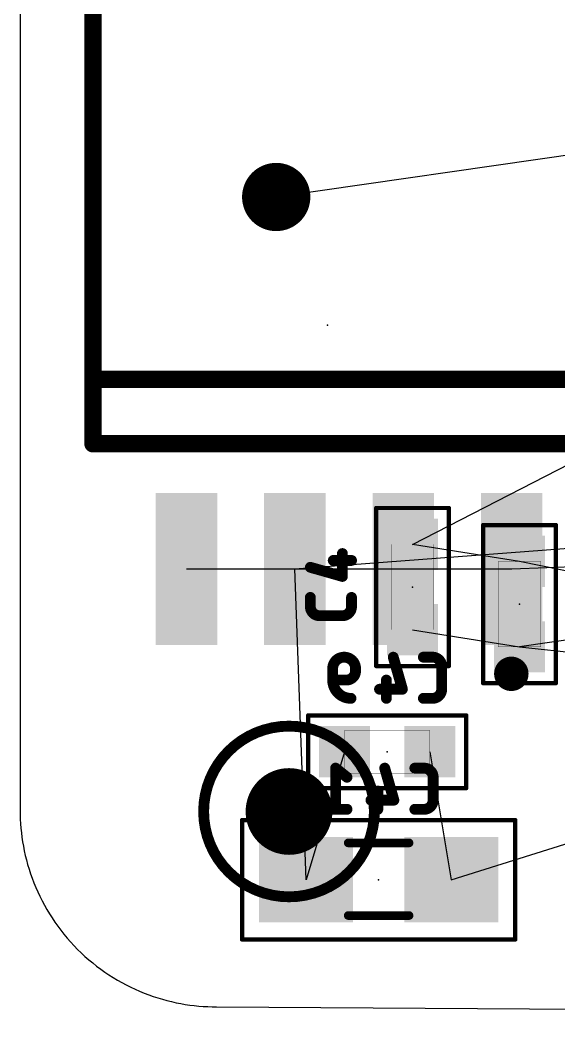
# Model space of a CAD drawing. Extents: x -4.1 to 63.7, y 0.3 to 51.7.
# Drawn here: x 2.3 to 8.61, y 0.31 to 12.07 of the extents above; entities that cross this region are included whole.
import ezdxf

# ---------------------------------------------------------------- set-up
doc = ezdxf.new("R2010")
doc.units = 0
for name, color, linetype in [('1', 12, 'CONTINUOUS'), ('16', 132, 'CONTINUOUS'), ('19', 6, 'CONTINUOUS'), ('20', 141, 'CONTINUOUS'), ('23', 53, 'CONTINUOUS'), ('24', 53, 'CONTINUOUS'), ('25', 253, 'CONTINUOUS'), ('26', 253, 'CONTINUOUS'), ('39', 12, 'CONTINUOUS'), ('40', 132, 'CONTINUOUS'), ('41', 12, 'CONTINUOUS'), ('51', 253, 'CONTINUOUS'), ('52', 253, 'CONTINUOUS')]:
    doc.layers.add(name, color=color, linetype=linetype)

# ---------------------------------------------------------------- blocks, each defined once
blk = doc.blocks.new('RECT')
blk.add_solid([(-0.5, -0.5), (0.5, -0.5), (-0.5, 0.5), (0.5, 0.5)])
blk = doc.blocks.new('PIE')
at = {"const_width": 0.5}
blk.add_lwpolyline([(0, -0.25, 1), (0, 0.25, 1), (0, -0.25)], format="xyb", dxfattribs=at)

msp = doc.modelspace()

# ---------------------------------------------------------------- linework, layer by layer
at = {"layer": '19'}
for p, q in [((5.3, 10), (16.4, 11.6)), ((6.897, 5.93), (14.1497, 9.6599)), ((5.519, 5.642), (21.2038, 6.8314)), ((7.35, 2), (20.4967, 6.1243)), ((8.059, 5.642), (20.4967, 6.1243)), ((17.6852, 6.1243), (8.15, 4.73)), ((8.15, 5.73), (6.897, 5.93)), ((17.577, 3.808), (8.15, 5.73)), ((4.249, 5.642), (6.789, 5.642)), ((5.65, 2), (5.519, 5.642)), ((6.789, 5.642), (8.059, 5.642)), ((6.897, 4.93), (8.15, 4.73)), ((8.15, 4.73), (16.577, 3.808)), ((6.1, 3.5), (5.65, 2)), ((7.1, 3.5), (7.35, 2))]:
    msp.add_line(p, q, dxfattribs=at)
at = {"layer": '20'}
for p, q in [((2.3, 38.1543), (2.3, 2.8109)), ((2.3, 2.8109), (2.3006, 2.7598)), ((2.3006, 2.7598), (2.3023, 2.7083)), ((2.3023, 2.7083), (2.3052, 2.6565)), ((2.3052, 2.6565), (2.3093, 2.6042)), ((2.3093, 2.6042), (2.3147, 2.5516)), ((2.3147, 2.5516), (2.3213, 2.4988)), ((2.3213, 2.4988), (2.3292, 2.4457)), ((2.3292, 2.4457), (2.3384, 2.3924)), ((2.3384, 2.3924), (2.349, 2.3389)), ((2.349, 2.3389), (2.3609, 2.2853)), ((2.3609, 2.2853), (2.3741, 2.2317)), ((2.3741, 2.2317), (2.3888, 2.178)), ((2.3888, 2.178), (2.4048, 2.1244)), ((2.4048, 2.1244), (2.4223, 2.0709)), ((2.4223, 2.0709), (2.4412, 2.0175)), ((2.4412, 2.0175), (2.4615, 1.9643)), ((2.4615, 1.9643), (2.4832, 1.9113)), ((2.4832, 1.9113), (2.5064, 1.8587)), ((2.5064, 1.8587), (2.531, 1.8064)), ((2.531, 1.8064), (2.557, 1.7545)), ((2.557, 1.7545), (2.5844, 1.7031)), ((2.5844, 1.7031), (2.6132, 1.6522)), ((2.6132, 1.6522), (2.6434, 1.6019)), ((2.6434, 1.6019), (2.6749, 1.5523)), ((2.6749, 1.5523), (2.7078, 1.5033)), ((2.7078, 1.5033), (2.7421, 1.4551)), ((2.7421, 1.4551), (2.7776, 1.4077)), ((2.7776, 1.4077), (2.8144, 1.3612)), ((2.8144, 1.3612), (2.8524, 1.3155)), ((2.8524, 1.3155), (2.8917, 1.2709)), ((2.8917, 1.2709), (2.9321, 1.2272)), ((2.9321, 1.2272), (2.9737, 1.1845)), ((2.9737, 1.1845), (3.0163, 1.143)), ((3.0163, 1.143), (3.06, 1.1026)), ((3.06, 1.1026), (3.1047, 1.0633)), ((3.1047, 1.0633), (3.1503, 1.0253)), ((3.1503, 1.0253), (3.1969, 0.9885)), ((3.1969, 0.9885), (3.2443, 0.9529)), ((3.2443, 0.9529), (3.2925, 0.9187)), ((3.2925, 0.9187), (3.3414, 0.8858)), ((3.3414, 0.8858), (3.3911, 0.8542)), ((3.3911, 0.8542), (3.4414, 0.824)), ((3.4414, 0.824), (3.4922, 0.7952)), ((3.4922, 0.7952), (3.5436, 0.7678)), ((3.5436, 0.7678), (3.5955, 0.7418)), ((3.5955, 0.7418), (3.6478, 0.7173)), ((3.6478, 0.7173), (3.7004, 0.6941)), ((3.7004, 0.6941), (3.7534, 0.6724)), ((3.7534, 0.6724), (3.8066, 0.6521)), ((3.8066, 0.6521), (3.86, 0.6332)), ((3.86, 0.6332), (3.9135, 0.6157)), ((3.9135, 0.6157), (3.9671, 0.5997)), ((3.9671, 0.5997), (4.0208, 0.585)), ((4.0208, 0.585), (4.0744, 0.5717)), ((4.0744, 0.5717), (4.128, 0.5598)), ((4.128, 0.5598), (4.1815, 0.5493)), ((4.1815, 0.5493), (4.2348, 0.5401)), ((4.2348, 0.5401), (4.2879, 0.5322)), ((4.2879, 0.5322), (4.3408, 0.5255)), ((4.3408, 0.5255), (4.3933, 0.5202)), ((4.3933, 0.5202), (4.4456, 0.5161)), ((4.4456, 0.5161), (4.4975, 0.5132)), ((4.4975, 0.5132), (4.549, 0.5114)), ((4.549, 0.5114), (4.6, 0.5109)), ((4.6, 0.5109), (37.7, 0.3109))]:
    msp.add_line(p, q, dxfattribs=at)
at = {"layer": '23'}
for p in [(5.3, 10), (6.897, 5.43), (8.15, 5.23), (5.45, 2.8)]:
    msp.add_point(p, dxfattribs=at)
at = {"layer": '24'}
for p in [(5.9, 8.5), (6.6, 3.5), (6.5, 2)]:
    msp.add_point(p, dxfattribs=at)
at = {"layer": '25', "const_width": 0.127}
for points in [[(6.0753, 5.554), (6.0753, 5.8221)], [(5.968, 5.7417), (6.1825, 5.7417)], [(5.6999, 5.6612), (6.0753, 5.554)], [(5.6999, 5.2012), (5.6999, 5.3084)], [(6.1825, 5.3084), (6.1825, 5.2012)], [(6.0753, 5.0939), (5.8071, 5.0939)]]:
    msp.add_lwpolyline(points, dxfattribs=at)
at = {"layer": '25'}
for points, const_width in [([(6.107, 5.8221, 1), (6.0435, 5.8221)], 0.0635), ([(5.968, 5.7734, 1), (5.968, 5.7099)], 0.0635), ([(6.1825, 5.7099, 1), (6.1825, 5.7734)], 0.0635), ([(5.7086, 5.6918, 1), (5.6912, 5.6307)], 0.0635), ([(6.0435, 5.554, 1), (6.107, 5.554)], 0.0635), ([(6.0665, 5.5235, 1), (6.084, 5.5845)], 0.0635), ([(5.7317, 5.3084, 1), (5.6682, 5.3084)], 0.0635), ([(6.2142, 5.3084, 1), (6.1508, 5.3084)], 0.0635), ([(5.7316, 5.2012, 1), (5.6681, 5.2012)], 0.0635), ([(5.6999, 5.2012, 0.4142), (5.8071, 5.0939)], 0.127), ([(5.6682, 5.2012, 1), (5.7317, 5.2012)], 0.0635), ([(6.0753, 5.0939, 0.4142), (6.1825, 5.2012)], 0.127), ([(6.2142, 5.2012, 1), (6.1508, 5.2012)], 0.0635), ([(6.1508, 5.2012, 1), (6.2142, 5.2012)], 0.0635), ([(5.8071, 5.1257, 1), (5.8071, 5.0622)], 0.0635), ([(5.8071, 5.0622, 1), (5.8071, 5.1257)], 0.0635), ([(6.0753, 5.1257, 1), (6.0753, 5.0622)], 0.0635), ([(6.0753, 5.0622, 1), (6.0753, 5.1257)], 0.0635)]:
    msp.add_lwpolyline(points, format="xyb", dxfattribs=dict(at, const_width=const_width))
at = {"layer": '26'}
for points, const_width in [([(3.154, 13.457), (3.154, 7.862)], 0.2032), ([(3.154, 7.862), (3.154, 7.108)], 0.2032), ([(3.154, 7.862), (9.154, 7.862)], 0.2032), ([(3.154, 7.108), (9.154, 7.108)], 0.2032), ([(6.6711, 4.6081), (6.7783, 4.2327)], 0.127), ([(7.1312, 4.6081), (7.0239, 4.6081)], 0.127), ([(5.9616, 4.474), (5.9616, 4.34)], 0.127), ([(6.2297, 4.4472), (6.2297, 4.474)], 0.127), ([(7.2384, 4.2327), (7.2384, 4.5009)], 0.127), ([(5.9616, 4.34), (6.1225, 4.34)], 0.127), ([(6.5907, 4.34), (6.5907, 4.1255)], 0.127), ([(6.7783, 4.2327), (6.5102, 4.2327)], 0.127), ([(7.0239, 4.1255), (7.1312, 4.1255)], 0.127), ([(6.1297, 3.2009), (5.9957, 3.3081)], 0.127), ([(5.9957, 3.3081), (5.9957, 2.8255)], 0.127), ([(6.5711, 3.3081), (6.6783, 2.9327)], 0.127), ([(7.0312, 3.3081), (6.9239, 3.3081)], 0.127), ([(7.1384, 2.9327), (7.1384, 3.2009)], 0.127), ([(6.4907, 3.04), (6.4907, 2.8255)], 0.127), ([(6.6783, 2.9327), (6.4102, 2.9327)], 0.127), ([(6.1297, 2.8255), (5.8616, 2.8255)], 0.127), ([(6.9239, 2.8255), (7.0312, 2.8255)], 0.127)]:
    msp.add_lwpolyline(points, dxfattribs=dict(at, const_width=const_width))
for points, const_width in [([(3.2048, 7.862, 1), (3.1032, 7.862)], 0.1016), ([(3.154, 7.9128, 1), (3.154, 7.8112)], 0.1016), ([(3.1032, 7.862, 1), (3.2048, 7.862)], 0.1016), ([(3.154, 7.1588, 1), (3.154, 7.0572)], 0.1016), ([(3.1032, 7.108, 1), (3.2048, 7.108)], 0.1016), ([(6.2297, 4.474, 1), (5.9616, 4.474)], 0.127), ([(6.7016, 4.6168, 1), (6.6406, 4.5994)], 0.0635), ([(7.0239, 4.6399, 1), (7.0239, 4.5764)], 0.0635), ([(7.2384, 4.5009, 0.4142), (7.1312, 4.6081)], 0.127), ([(7.1312, 4.6398, 1), (7.1312, 4.5763)], 0.0635), ([(7.1312, 4.5764, 1), (7.1312, 4.6399)], 0.0635), ([(8.054, 4.3114, 1), (8.054, 4.5146, 1), (8.054, 4.3114)], 0.2), ([(5.9933, 4.474, 1), (5.9298, 4.474)], 0.0635), ([(5.9298, 4.474, 1), (5.9933, 4.474)], 0.0635), ([(6.1225, 4.34, 0.4142), (6.2297, 4.4472)], 0.127), ([(6.2615, 4.474, 1), (6.198, 4.474)], 0.0635), ([(6.2615, 4.4472, 1), (6.198, 4.4472)], 0.0635), ([(6.198, 4.474, 1), (6.2615, 4.474)], 0.0635), ([(6.198, 4.4472, 1), (6.2615, 4.4472)], 0.0635), ([(7.2702, 4.5009, 1), (7.2067, 4.5009)], 0.0635), ([(7.2067, 4.5009, 1), (7.2702, 4.5009)], 0.0635), ([(5.9616, 4.34, 0.4142), (6.1761, 4.1255)], 0.127), ([(5.9933, 4.34, 1), (5.9298, 4.34)], 0.0635), ([(5.9616, 4.3717, 1), (5.9616, 4.3082)], 0.0635), ([(5.9298, 4.34, 1), (5.9933, 4.34)], 0.0635), ([(6.1225, 4.3717, 1), (6.1225, 4.3082)], 0.0635), ([(6.1225, 4.3082, 1), (6.1225, 4.3717)], 0.0635), ([(6.6224, 4.34, 1), (6.5589, 4.34)], 0.0635), ([(6.5102, 4.2645, 1), (6.5102, 4.201)], 0.0635), ([(6.7478, 4.224, 1), (6.8089, 4.2415)], 0.0635), ([(6.7783, 4.201, 1), (6.7783, 4.2645)], 0.0635), ([(7.1312, 4.1255, 0.4142), (7.2384, 4.2327)], 0.127), ([(7.2702, 4.2327, 1), (7.2067, 4.2327)], 0.0635), ([(7.2067, 4.2327, 1), (7.2702, 4.2327)], 0.0635), ([(6.1761, 4.0938, 1), (6.1761, 4.1573)], 0.0635), ([(6.5589, 4.1255, 1), (6.6224, 4.1255)], 0.0635), ([(7.0239, 4.1573, 1), (7.0239, 4.0938)], 0.0635), ([(7.1312, 4.1573, 1), (7.1312, 4.0938)], 0.0635), ([(7.1312, 4.0938, 1), (7.1312, 4.1573)], 0.0635), ([(6.0155, 3.3329, 1), (5.9758, 3.2833)], 0.0635), ([(6.0274, 3.3081, 1), (5.9639, 3.3081)], 0.0635), ([(6.6016, 3.3168, 1), (6.5406, 3.2994)], 0.0635), ([(6.9239, 3.3399, 1), (6.9239, 3.2763)], 0.0635), ([(7.1384, 3.2009, 0.4142), (7.0312, 3.3081)], 0.127), ([(7.0312, 3.3398, 1), (7.0312, 3.2763)], 0.0635), ([(7.0312, 3.2763, 1), (7.0312, 3.3399)], 0.0635), ([(6.1099, 3.1761, 1), (6.1495, 3.2256)], 0.0635), ([(7.1702, 3.2009, 1), (7.1067, 3.2009)], 0.0635), ([(7.1067, 3.2009, 1), (7.1702, 3.2009)], 0.0635), ([(6.5224, 3.04, 1), (6.4589, 3.04)], 0.0635), ([(6.4102, 2.9645, 1), (6.4102, 2.901)], 0.0635), ([(6.6478, 2.924, 1), (6.7089, 2.9415)], 0.0635), ([(6.6783, 2.901, 1), (6.6783, 2.9645)], 0.0635), ([(7.0312, 2.8255, 0.4142), (7.1384, 2.9327)], 0.127), ([(7.1702, 2.9327, 1), (7.1067, 2.9327)], 0.0635), ([(7.1067, 2.9327, 1), (7.1702, 2.9327)], 0.0635), ([(5.8616, 2.8573, 1), (5.8616, 2.7938)], 0.0635), ([(5.9639, 2.8255, 1), (6.0274, 2.8255)], 0.0635), ([(6.1297, 2.7938, 1), (6.1297, 2.8573)], 0.0635), ([(6.4589, 2.8255, 1), (6.5224, 2.8255)], 0.0635), ([(6.9239, 2.8573, 1), (6.9239, 2.7938)], 0.0635), ([(7.0312, 2.8573, 1), (7.0312, 2.7938)], 0.0635), ([(7.0312, 2.7938, 1), (7.0312, 2.8573)], 0.0635)]:
    msp.add_lwpolyline(points, format="xyb", dxfattribs=dict(at, const_width=const_width))
at = {"layer": '39', "const_width": 0.05}
for points in [[(6.4708, 6.3562), (6.4708, 4.5038)], [(7.3232, 6.3562), (6.4708, 6.3562)], [(7.3232, 4.5038), (7.3232, 6.3562)], [(7.7238, 6.1562), (7.7238, 4.3038)], [(8.5762, 6.1562), (7.7238, 6.1562)], [(8.5762, 4.3038), (8.5762, 6.1562)], [(6.4708, 4.5038), (7.3232, 4.5038)], [(7.7238, 4.3038), (8.5762, 4.3038)]]:
    msp.add_lwpolyline(points, dxfattribs=at)
at = {"layer": '39', "const_width": 0.025}
for points in [[(6.4833, 6.3562, 1), (6.4583, 6.3562)], [(6.4708, 6.3687, 1), (6.4708, 6.3437)], [(7.3357, 6.3562, 1), (7.3107, 6.3562)], [(7.3232, 6.3437, 1), (7.3232, 6.3687)], [(7.7363, 6.1562, 1), (7.7113, 6.1562)], [(7.7238, 6.1687, 1), (7.7238, 6.1437)], [(8.5887, 6.1562, 1), (8.5637, 6.1562)], [(8.5762, 6.1437, 1), (8.5762, 6.1687)], [(6.4708, 4.5163, 1), (6.4708, 4.4913)], [(6.4583, 4.5038, 1), (6.4833, 4.5038)], [(7.3107, 4.5038, 1), (7.3357, 4.5038)], [(7.3232, 4.4913, 1), (7.3232, 4.5163)], [(7.7238, 4.3163, 1), (7.7238, 4.2913)], [(7.7113, 4.3038, 1), (7.7363, 4.3038)], [(8.5637, 4.3038, 1), (8.5887, 4.3038)], [(8.5762, 4.2913, 1), (8.5762, 4.3163)]]:
    msp.add_lwpolyline(points, format="xyb", dxfattribs=at)
at = {"layer": '40'}
for points, const_width in [([(5.6738, 3.9262), (7.5262, 3.9262)], 0.05), ([(5.6738, 3.0738), (5.6738, 3.9262)], 0.05), ([(7.5262, 3.9262), (7.5262, 3.0738)], 0.05), ([(7.5262, 3.0738), (5.6738, 3.0738)], 0.05), ([(8.1, 2.7), (4.9, 2.7)], 0.0508), ([(4.9, 2.7), (4.9, 1.3)], 0.0508), ([(8.1, 1.3), (8.1, 2.7)], 0.0508), ([(4.9, 1.3), (8.1, 1.3)], 0.0508)]:
    msp.add_lwpolyline(points, dxfattribs=dict(at, const_width=const_width))
for points, const_width in [([(5.6738, 3.9387, 1), (5.6738, 3.9137)], 0.025), ([(5.6863, 3.9262, 1), (5.6613, 3.9262)], 0.025), ([(7.5387, 3.9262, 1), (7.5137, 3.9262)], 0.025), ([(7.5262, 3.9137, 1), (7.5262, 3.9387)], 0.025), ([(5.6738, 3.0863, 1), (5.6738, 3.0613)], 0.025), ([(5.6613, 3.0738, 1), (5.6863, 3.0738)], 0.025), ([(7.5137, 3.0738, 1), (7.5387, 3.0738)], 0.025), ([(7.5262, 3.0613, 1), (7.5262, 3.0863)], 0.025), ([(4.9, 2.7127, 1), (4.9, 2.6873)], 0.0254), ([(4.9127, 2.7, 1), (4.8873, 2.7)], 0.0254), ([(8.1127, 2.7, 1), (8.0873, 2.7)], 0.0254), ([(8.1, 2.6873, 1), (8.1, 2.7127)], 0.0254), ([(4.9, 1.3127, 1), (4.9, 1.2873)], 0.0254), ([(4.8873, 1.3, 1), (4.9127, 1.3)], 0.0254), ([(8.0873, 1.3, 1), (8.1127, 1.3)], 0.0254), ([(8.1, 1.2873, 1), (8.1, 1.3127)], 0.0254)]:
    msp.add_lwpolyline(points, format="xyb", dxfattribs=dict(at, const_width=const_width))
at = {"layer": '41', "const_width": 0.127}
msp.add_lwpolyline([(5.45, 1.8, 1), (5.45, 3.8, 1), (5.45, 1.8)], format="xyb", dxfattribs=at)
at = {"layer": '51', "const_width": 0.0013}
for points in [[(6.6476, 5.93, 1), (6.6464, 5.93)], [(6.647, 5.9306, 1), (6.647, 5.9294)], [(7.1476, 5.93, 1), (7.1464, 5.93)], [(7.147, 5.9294, 1), (7.147, 5.9306)], [(7.9006, 5.73, 1), (7.8994, 5.73)], [(7.9, 5.7306, 1), (7.9, 5.7294)], [(8.4006, 5.73, 1), (8.3994, 5.73)], [(8.4, 5.7294, 1), (8.4, 5.7306)], [(6.647, 4.9306, 1), (6.647, 4.9294)], [(6.6464, 4.93, 1), (6.6476, 4.93)], [(7.1464, 4.93, 1), (7.1476, 4.93)], [(7.147, 4.9294, 1), (7.147, 4.9306)], [(7.9, 4.7306, 1), (7.9, 4.7294)], [(7.8994, 4.73, 1), (7.9006, 4.73)], [(8.3994, 4.73, 1), (8.4006, 4.73)], [(8.4, 4.7294, 1), (8.4, 4.7306)]]:
    msp.add_lwpolyline(points, format="xyb", dxfattribs=at)
at = {"layer": '51', "const_width": 0.0025}
for points in [[(6.647, 4.93), (6.647, 5.93)], [(6.647, 5.93), (7.147, 5.93)], [(7.147, 5.93), (7.147, 4.93)], [(7.9, 4.73), (7.9, 5.73)], [(7.9, 5.73), (8.4, 5.73)], [(8.4, 5.73), (8.4, 4.73)], [(7.147, 4.93), (6.647, 4.93)], [(8.4, 4.73), (7.9, 4.73)]]:
    msp.add_lwpolyline(points, dxfattribs=at)
at = {"layer": '52'}
for points, const_width in [([(7.1, 3.75), (6.1, 3.75)], 0.0025), ([(6.1, 3.75), (6.1, 3.25)], 0.0025), ([(7.1, 3.25), (7.1, 3.75)], 0.0025), ([(6.1, 3.25), (7.1, 3.25)], 0.0025), ([(6.856, 2.432), (6.144, 2.432)], 0.1016), ([(6.856, 1.581), (6.144, 1.581)], 0.1016)]:
    msp.add_lwpolyline(points, dxfattribs=dict(at, const_width=const_width))
for points, const_width in [([(6.1, 3.7506, 1), (6.1, 3.7494)], 0.0013), ([(6.1006, 3.75, 1), (6.0994, 3.75)], 0.0013), ([(7.1006, 3.75, 1), (7.0994, 3.75)], 0.0013), ([(7.1, 3.7494, 1), (7.1, 3.7506)], 0.0013), ([(6.1, 3.2506, 1), (6.1, 3.2494)], 0.0013), ([(6.0994, 3.25, 1), (6.1006, 3.25)], 0.0013), ([(7.0994, 3.25, 1), (7.1006, 3.25)], 0.0013), ([(7.1, 3.2494, 1), (7.1, 3.2506)], 0.0013), ([(6.144, 2.4574, 1), (6.144, 2.4066)], 0.0508), ([(6.856, 2.4066, 1), (6.856, 2.4574)], 0.0508), ([(6.144, 1.6064, 1), (6.144, 1.5556)], 0.0508), ([(6.856, 1.5556, 1), (6.856, 1.6064)], 0.0508)]:
    msp.add_lwpolyline(points, format="xyb", dxfattribs=dict(at, const_width=const_width))

# ---------------------------------------------------------------- block references
at = {"layer": '1', "xscale": 0.6, "yscale": 0.6, "rotation": 90}
for p in [(6.897, 5.93), (8.15, 5.73), (6.897, 4.93), (8.15, 4.73)]:
    msp.add_blockref('RECT', p, dxfattribs=at)
at = {"layer": '1', "xscale": 1.016, "yscale": 1.016}
msp.add_blockref('PIE', (5.45, 2.8), dxfattribs=at)
at = {"layer": '16', "xscale": 0.8, "yscale": 0.8}
msp.add_blockref('PIE', (5.3, 10), dxfattribs=at)
at = {"layer": '16', "rotation": 180}
for p, xscale, yscale in [((4.249, 5.642), 0.72, 1.78), ((5.519, 5.642), 0.72, 1.78), ((6.789, 5.642), 0.72, 1.78), ((8.059, 5.642), 0.72, 1.78), ((6.1, 3.5), 0.6, 0.6), ((7.1, 3.5), 0.6, 0.6)]:
    msp.add_blockref('RECT', p, dxfattribs=dict(at, xscale=xscale, yscale=yscale))
at = {"layer": '16', "xscale": 1.1, "rotation": 180}
for p in [(5.65, 2), (7.35, 2)]:
    msp.add_blockref('RECT', p, dxfattribs=at)
at = {"layer": '51', "xscale": 0.2, "yscale": 0.5}
for p, rotation in [((6.897, 5.83), 270), ((8.15, 5.63), 270), ((6.897, 5.03), 90), ((8.15, 4.83), 90)]:
    msp.add_blockref('RECT', p, dxfattribs=dict(at, rotation=rotation))
at = {"layer": '52', "rotation": 180}
for p, xscale, yscale in [((4.249, 5.442), 0.49, 1.1), ((5.519, 5.442), 0.49, 1.1), ((6.789, 5.442), 0.49, 1.1), ((8.059, 5.442), 0.49, 1.1), ((7, 3.5), 0.2, 0.5), ((5.9198, 2.0051), 0.5001, 0.95), ((7.0882, 2.0051), 0.5001, 0.95)]:
    msp.add_blockref('RECT', p, dxfattribs=dict(at, xscale=xscale, yscale=yscale))
at = {"layer": '52', "xscale": 0.2, "yscale": 0.5}
msp.add_blockref('RECT', (6.2, 3.5), dxfattribs=at)

doc.saveas('drawing.dxf')
